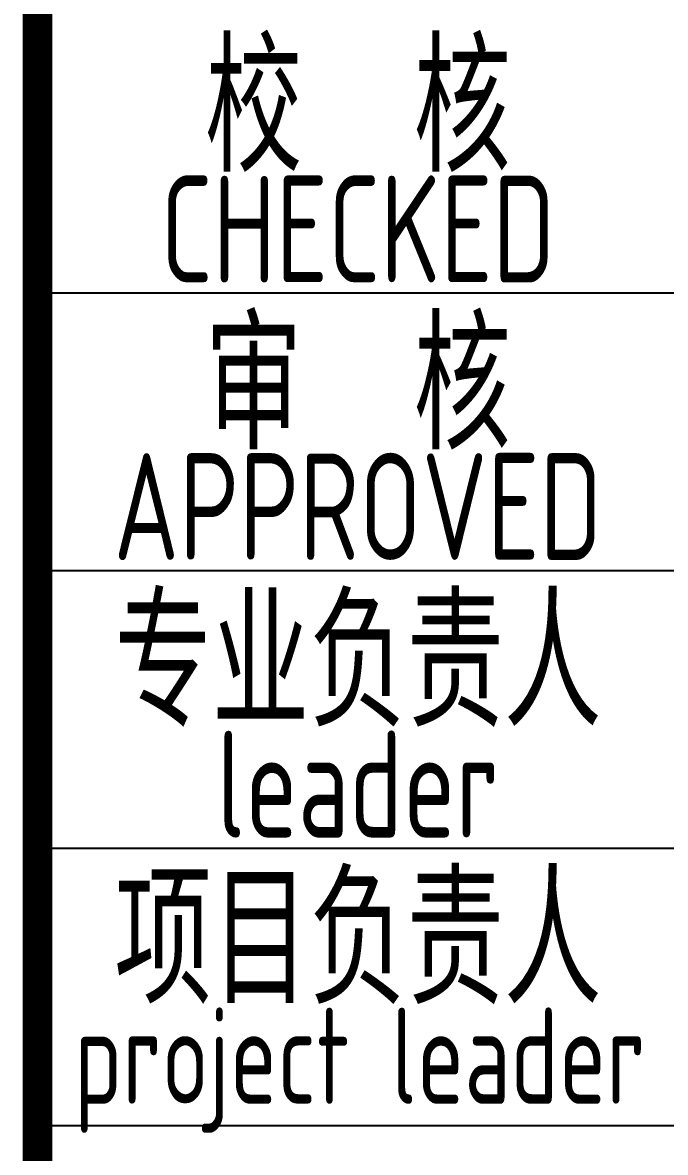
# Model space of a CAD drawing. Extents: x 4532298 to 10139194, y -639876 to -207028.
# Drawn here: x 4808939 to 4810443, y -348222 to -345576 of the extents above; entities that cross this region are included whole.
import ezdxf
from ezdxf.enums import TextEntityAlignment as Align

# ---------------------------------------------------------------- set-up
doc = ezdxf.new("R2010")
doc.units = 0
doc.header["$LTSCALE"] = 1000
doc.header["$MEASUREMENT"] = 0
doc.layers.get('0').update_dxf_attribs({"linetype": 'CONTINUOUS'})
doc.styles.add('AHD', font='sceie.shx', dxfattribs={"width": 0.7, "bigfont": 'sceic.shx'})

msp = doc.modelspace()

# ---------------------------------------------------------------- linework, layer by layer
for p, q in [((4808973.5, -346208.8), (4814473.5, -346208.8)), ((4808973.5, -346858.8), (4814473.5, -346858.8)), ((4808973.5, -347508.8), (4826973.5, -347508.8)), ((4808973.5, -348158.8), (4826973.5, -348158.8))]:
    msp.add_line(p, q)
msp.add_lwpolyline([(4826973.5, -343158.8, 70, 70, 0), (4808973.5, -343158.8, 70, 70, 0), (4808973.5, -349158.8, 0, 0, 0)], format="xyseb")
at = {"const_width": 70}
msp.add_lwpolyline([(4808973.5, -343158.8), (4808973.5, -349158.8)], dxfattribs=at)

# ---------------------------------------------------------------- texts
at = {"style": 'AHD', "width": 0.8}
for s, height, p in [('校  核', 300, (4809723.5, -345758.8)), ('校  核', 300, (4809723.5, -345758.8)), ('CHECKED', 250, (4809723.5, -346058.8)), ('CHECKED', 250, (4809723.5, -346058.8)), ('审  核', 300, (4809723.5, -346408.8)), ('审  核', 300, (4809723.5, -346408.8)), ('APPROVED', 250, (4809723.5, -346708.8)), ('APPROVED', 250, (4809723.5, -346708.8)), ('专业负责人', 300, (4809723.5, -347058.8)), ('leader', 250, (4809723.5, -347358.8)), ('项目负责人', 300, (4809723.5, -347708.8)), ('project leader', 225, (4809727.6, -348028.8))]:
    msp.add_text(s, height=height, dxfattribs=at).set_placement(p, align=Align.MIDDLE)

doc.saveas('drawing.dxf')
